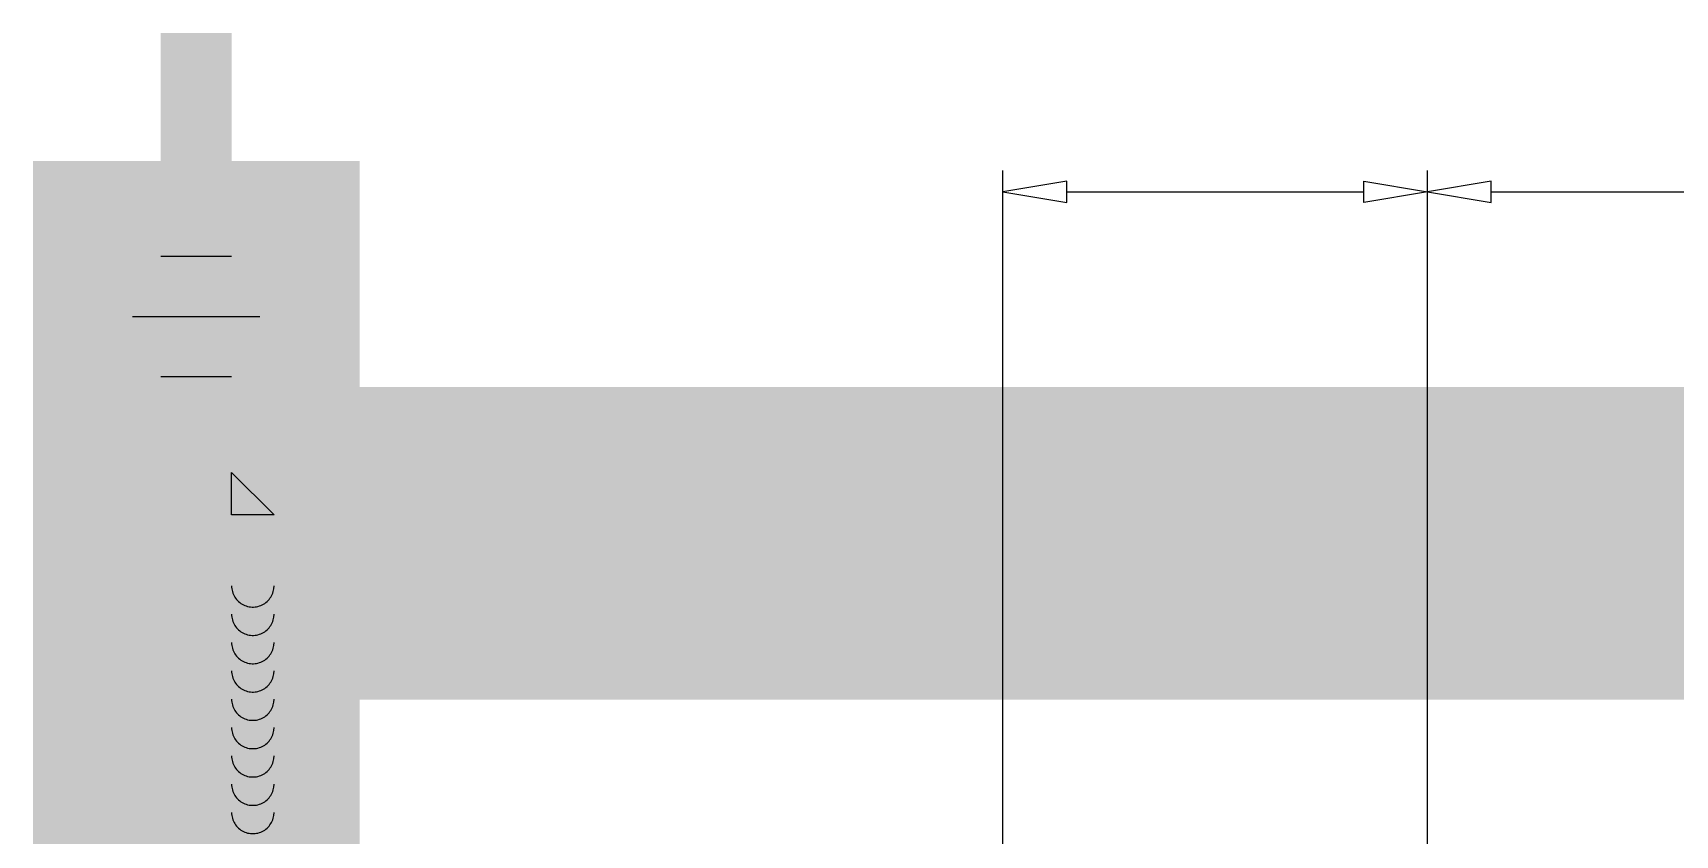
# Model space of a CAD drawing. Extents: x 0.2 to 49.5, y 17.6 to 52.5.
# Drawn here: x 16.22 to 25.3, y 40.04 to 44.47 of the extents above; entities that cross this region are included whole.
import ezdxf

# ---------------------------------------------------------------- set-up
doc = ezdxf.new("R2010")
doc.units = 0
doc.linetypes.add('1', pattern=[50.799999713897705, 31.75, -6.349999904632568, 6.349999904632568, -6.349999904632568])
doc.linetypes.add('2', pattern=[15, 12, -3])
doc.layers.get('0').update_dxf_attribs({"linetype": 'CONTINUOUS'})

msp = doc.modelspace()

# ---------------------------------------------------------------- linework, layer by layer
at = {"color": 7, "const_width": 1.415000081062317}
for points in [[(16.92825645254493, 34.37331710866465), (16.92825645254294, 43.7653579266655)], [(16.928256452543053, 43.7653579266655), (17.319591486626393, 43.7653579266655)], [(17.319591486626678, 34.37331710866465), (17.31959148662679, 43.7653579266655)], [(16.928256452543053, 43.37402289258216), (17.319591486626393, 43.37402289258216)], [(17.319591486626507, 42.04348377669021), (17.5543925070765, 41.80868275624016)], [(17.319591486626678, 41.80868275624857), (46.27838400879307, 41.808682756247435)], [(17.319591486626678, 41.49561472898199), (46.27838400879307, 41.49561472897858)]]:
    msp.add_lwpolyline(points, dxfattribs=at)
at = {"color": 5}
for points in [[(21.585143358134303, 40.12263924868739), (21.585143358134303, 43.711709165867205)], [(23.9331535626348, 40.122639248686255), (23.9331535626348, 43.711709165867205)], [(23.9331535626348, 40.122639248686255), (23.9331535626348, 43.711709165867205)], [(21.93734488880932, 43.53560840052978), (21.93734488880932, 43.65300891075481), (21.585143358134303, 43.59430865564241), (21.585143358134303, 43.59430865564241), (21.93734488880932, 43.53560840052978)], [(21.93734488880932, 43.59430865564241), (23.58095203195984, 43.59430865564241)], [(23.58095203195984, 43.53560840052978), (23.58095203195984, 43.65300891075481), (23.9331535626348, 43.59430865564241), (23.9331535626348, 43.59430865564241), (23.58095203195984, 43.53560840052978)], [(24.285355093309818, 43.53560840052978), (24.285355093309818, 43.65300891075481), (23.9331535626348, 43.59430865564241), (23.9331535626348, 43.59430865564241), (24.285355093309818, 43.53560840052978)], [(24.285355093309818, 43.59430865564241), (32.22945628520239, 43.59430865564241)], [(17.554392507068144, 41.80868275624857), (17.31959148662679, 41.80868275624857), (17.31959148662679, 42.04348377668998), (17.554392507068144, 41.80868275624857)]]:
    msp.add_lwpolyline(points, dxfattribs=at)
at = {"color": 5, "const_width": 7.8267007098e-08}
for points in [[(22.5128716487377, 43.383932693325505), (22.55179159658502, 43.378166774973124), (22.557305252484582, 43.40038955101704), (22.564909061614856, 43.418047716014144), (22.57460301046217, 43.431141149835184), (22.58612282905483, 43.44015035877305), (22.599204263285742, 43.44555595103566), (22.613847291208174, 43.44735779520124), (22.631205098380633, 43.445008677687156), (22.646664978035403, 43.43796148821707), (22.660226895726225, 43.42621609457592), (22.670737671140103, 43.41100043920187), (22.67704415922765, 43.39354256056981), (22.679146314818638, 43.37384233620878), (22.677200303115512, 43.355143109869914), (22.671362326504493, 43.33876633582827), (22.661632338287347, 43.3247119069149), (22.648899256408413, 43.313967516473895), (22.63405202988764, 43.30752093140518), (22.617090620195427, 43.3053720557748), (22.60913844922794, 43.30590590971178), (22.599985063208408, 43.30750758478712), (22.589630434769845, 43.310176987735076), (22.59395487341959, 43.272218025248776), (22.59638135699572, 43.272484941324365), (22.598471510410832, 43.27264513349519), (22.60022530946162, 43.27269851844494), (22.616249749270594, 43.27109684976563), (22.631169072692842, 43.26629194519728), (22.644983249486017, 43.2582837225641), (22.656034581016343, 43.246938721066044), (22.662665400572735, 43.232123539120266), (22.664875667274657, 43.21383810193129), (22.663266002035584, 43.198889405517775), (22.658437059816492, 43.18575594546269), (22.650388797798144, 43.17443765985695), (22.639793911508605, 43.16576207234857), (22.627325125406912, 43.16055674701806), (22.61298240347827, 43.15882163098604), (22.598687723074534, 43.16058342457086), (22.586074785265964, 43.165868866972914), (22.57514356529333, 43.174677906455145), (22.56625443634624, 43.18701054876851), (22.5597677836044, 43.20286684415214), (22.555683591369757, 43.22224673286178), (22.516763643522438, 43.21455884172542), (22.523538597061872, 43.18774463305431), (22.534349695085155, 43.16528159575364), (22.549196933395194, 43.14716967098252), (22.567431646292164, 43.133889359504565), (22.5884051794136, 43.125921195302226), (22.61211751574831, 43.12326513448011), (22.62895879294041, 43.12463986712578), (22.644887153298043, 43.128764114105024), (22.659902562827426, 43.13563783427776), (22.673320322029156, 43.1448873152724), (22.68445576703033, 43.156138879980745), (22.693308851396353, 43.1693924812987), (22.6997354320643, 43.18394073143463), (22.703591407791578, 43.199076286538), (22.7048767247843, 43.21479908832339), (22.70365145068729, 43.22956088705246), (22.699975696068805, 43.24341513126615), (22.69384940622757, 43.2563617497799), (22.685320636848132, 43.26800033922018), (22.674437482636108, 43.27793055928578), (22.661199894422396, 43.28615232793368), (22.678545685185327, 43.29267900138166), (22.69310464462876, 43.302649265249556), (22.7048767247843, 43.31606302938644), (22.713525585358184, 43.332466504618196), (22.718714930960743, 43.351405978697585), (22.72044470392325, 43.37288134981691), (22.71708123373321, 43.402071277553205), (22.706990896079674, 43.42813807382504), (22.690173633375366, 43.451081617470436), (22.668215080086327, 43.468899866323454), (22.642700906555035, 43.479590886359574), (22.61363106927564, 43.48315453830537), (22.58738412118771, 43.48008467790282), (22.56428441853666, 43.4708752723252), (22.544331939914287, 43.45552617953376), (22.528583773653565, 43.43529203722255), (22.518097011655072, 43.41142758483306), (22.5128716487377, 43.383932693325505)], [(22.758932207905502, 43.303209836392625), (22.7602175061794, 43.26427651426775), (22.76407348806589, 43.23076214079401), (22.77050008129345, 43.202666635123705), (22.779461257013395, 43.179215879753656), (22.790921045463676, 43.15963580080779), (22.804879368558602, 43.143926341909264), (22.821396296486284, 43.132447880131394), (22.840531967682125, 43.12556082544802), (22.862286291633325, 43.12326513448011), (22.878599004918897, 43.12453309085504), (22.89351835366142, 43.12833700901024), (22.907044231657665, 43.13467684788566), (22.9191286011893, 43.14340579468603), (22.929723515142882, 43.15437707156525), (22.93882885573305, 43.16759063181371), (22.94658878399855, 43.18296639819505), (22.953147557837838, 43.200424337103414), (22.9585050515891, 43.21996439018085), (22.96246908209241, 43.24293461391153), (22.964847566700826, 43.27068312150686), (22.965640375361147, 43.303209836392625), (22.964367029637003, 43.34187616340091), (22.960547152236302, 43.3752304339439), (22.954180612939467, 43.40327254446561), (22.945279439075648, 43.42673659244883), (22.933855755123318, 43.44635677394058), (22.91990943664058, 43.462132960979034), (22.903368424253642, 43.473678103489874), (22.884160746589203, 43.48060526073232), (22.862286291633325, 43.4829142917074), (22.83391314002472, 43.47885675082284), (22.809912536530987, 43.46668430359614), (22.79028438811588, 43.44639680880914), (22.772866487095996, 43.41094704944567), (22.76241578578521, 43.363218098504376), (22.758932207905502, 43.303209836392625)], [(22.798933265415258, 43.303209836392625), (22.80096332473471, 43.354582538504474), (22.80705360397559, 43.39306207062032), (22.8172040187103, 43.41864832673855), (22.830333468690412, 43.43459799377956), (22.845360923942337, 43.4441678597459), (22.862286291633325, 43.44735779520124), (22.87921163369765, 43.44415446752282), (22.894239093435658, 43.434544647457415), (22.907368564556464, 43.418528203439564), (22.91751894895401, 43.392901862683175), (22.923609238950064, 43.35446244519153), (22.92563931785139, 43.303209836392625), (22.923609198751535, 43.25171695652534), (22.91751898700477, 43.213197444791604), (22.907368564556464, 43.18765122274772), (22.894191005475307, 43.17176823641921), (22.879019469750347, 43.16223847303513), (22.861853847768373, 43.159061877584236), (22.845180704893096, 43.161864739786324), (22.83091008943495, 43.17027338824937), (22.819041905136373, 43.184287770375704), (22.807870412822126, 43.21180933563255), (22.801167561608736, 43.251450047408525), (22.798933265415258, 43.303209836392625)]]:
    msp.add_lwpolyline(points, dxfattribs=at)
at = {"color": 8, "linetype": '2'}
for points in [[(17.319591486626223, 43.2370556306505), (16.928256452543508, 43.237055630649365)], [(17.319591486626223, 42.571786072708846), (16.928256452543508, 42.571786072708846)], [(17.31959148662662, 41.41734772216091), (17.319877465185357, 41.40915827662707), (17.320734019998838, 41.40100872916537), (17.322156971157938, 41.39293878366425), (17.324139386357956, 41.384987756810915), (17.32667159955912, 41.37719438157433), (17.329741294957785, 41.36959663168227), (17.333333497656326, 41.36223151985723), (17.337430713615447, 41.35513492987229), (17.342012985635165, 41.348341434613985), (17.347057986656296, 41.34188412813978), (17.352541141052484, 41.335794476394994), (17.358435717931684, 41.33010213993998), (17.36471302706957, 41.32483485732337), (17.37134246556002, 41.32001828646935), (17.378291741739076, 41.31567590204622), (17.385527001142066, 41.311828846183516), (17.393012989780914, 41.3084958631614), (17.40071324308019, 41.305693206108344), (17.40859024215706, 41.303434506379745), (17.416605612086983, 41.30173079221822), (17.424720301509126, 41.3005903488006), (17.43289477826835, 41.30001872756861), (17.44108921543483, 41.30001872756861), (17.44926369219405, 41.3005903488006), (17.45737838161625, 41.30173079221822), (17.465393751546117, 41.303434506379745), (17.473270750622987, 41.305693206108344), (17.48097100392232, 41.3084958631614), (17.48845699256117, 41.311828846183516), (17.4956922519641, 41.31567590204622), (17.502641528143215, 41.32001828646935), (17.509270966633665, 41.32483485732337), (17.515548275771494, 41.33010213993998), (17.521442852650694, 41.335794476394994), (17.52692600704688, 41.34188412813978), (17.531971008068012, 41.348341434613985), (17.53655328008773, 41.35513492987229), (17.54065049604685, 41.36223151985723), (17.544242698745393, 41.36959663168227), (17.547312394144058, 41.37719438157433), (17.54984460734522, 41.384987756810915), (17.55182702254524, 41.39293878366425), (17.55324997370434, 41.40100872916537), (17.554392507076614, 41.41734772216091)], [(17.31959148662662, 41.26081370852762), (17.319877465185357, 41.25262426299378), (17.320734019998838, 41.24447471553208), (17.322156971157938, 41.23640477003096), (17.324139386357956, 41.2284537431774), (17.32667159955912, 41.22066036794081), (17.329741294957785, 41.21306261804898), (17.333333497656326, 41.20569750622394), (17.337430713615447, 41.198600916239), (17.342012985635165, 41.191807420980695), (17.347057986656296, 41.18535011450649), (17.352541141052484, 41.179260462761704), (17.358435717931684, 41.17356812630669), (17.36471302706957, 41.16830084368985), (17.37134246556002, 41.16348427283606), (17.378291741739076, 41.15914188841293), (17.385527001142066, 41.155294832550226), (17.393012989780914, 41.15196184952811), (17.40071324308019, 41.149159192475054), (17.40859024215706, 41.146900492746454), (17.416605612086983, 41.14519677858493), (17.424720301509126, 41.14405633516708), (17.43289477826835, 41.143484713935095), (17.44108921543483, 41.143484713935095), (17.44926369219405, 41.14405633516708), (17.45737838161625, 41.14519677858493), (17.465393751546117, 41.146900492746454), (17.473270750622987, 41.149159192475054), (17.48097100392232, 41.15196184952811), (17.48845699256117, 41.155294832550226), (17.4956922519641, 41.15914188841293), (17.502641528143215, 41.16348427283606), (17.509270966633665, 41.16830084368985), (17.515548275771494, 41.17356812630669), (17.521442852650694, 41.179260462761704), (17.52692600704688, 41.18535011450649), (17.531971008068012, 41.191807420980695), (17.53655328008773, 41.198600916239), (17.54065049604685, 41.20569750622394), (17.544242698745393, 41.21306261804898), (17.547312394144058, 41.22066036794081), (17.54984460734522, 41.2284537431774), (17.55182702254524, 41.23640477003096), (17.55324997370434, 41.24447471553208), (17.554392507076614, 41.26081370852762)], [(17.31959148662662, 41.10427969489433), (17.319877465185357, 41.096090249360486), (17.320734019998838, 41.08794070189879), (17.322156971157938, 41.07987075639767), (17.324139386357956, 41.071919729544106), (17.32667159955912, 41.06412635430752), (17.329741294957785, 41.05652860441569), (17.333333497656326, 41.04916349259065), (17.337430713615447, 41.042066902605484), (17.342012985635165, 41.035273407347404), (17.347057986656296, 41.0288161008732), (17.352541141052484, 41.02272644912841), (17.358435717931684, 41.01703411267317), (17.36471302706957, 41.01176683005656), (17.37134246556002, 41.00695025920277), (17.378291741739076, 41.00260787477964), (17.385527001142066, 40.998760818916935), (17.393012989780914, 40.995427835894816), (17.40071324308019, 40.99262517884176), (17.40859024215706, 40.99036647911316), (17.416605612086983, 40.98866276495164), (17.424720301509126, 40.98752232153379), (17.43289477826835, 40.986950700301804), (17.44108921543483, 40.986950700301804), (17.44926369219405, 40.98752232153379), (17.45737838161625, 40.98866276495164), (17.465393751546117, 40.99036647911316), (17.473270750622987, 40.99262517884176), (17.48097100392232, 40.995427835894816), (17.48845699256117, 40.998760818916935), (17.4956922519641, 41.00260787477964), (17.502641528143215, 41.00695025920277), (17.509270966633665, 41.01176683005656), (17.515548275771494, 41.01703411267317), (17.521442852650694, 41.02272644912841), (17.52692600704688, 41.0288161008732), (17.531971008068012, 41.035273407347404), (17.53655328008773, 41.042066902605484), (17.54065049604685, 41.04916349259065), (17.544242698745393, 41.05652860441569), (17.547312394144058, 41.06412635430752), (17.54984460734522, 41.071919729544106), (17.55182702254524, 41.07987075639767), (17.55324997370434, 41.08794070189879), (17.554392507076614, 41.10427969489433)], [(17.31959148662662, 40.94774568126104), (17.319877465185357, 40.93955623572697), (17.320734019998838, 40.93140668826527), (17.322156971157938, 40.92333674276438), (17.324139386357956, 40.915385715910816), (17.32667159955912, 40.90759234067423), (17.329741294957785, 40.8999945907824), (17.333333497656326, 40.89262947895736), (17.337430713615447, 40.88553288897219), (17.342012985635165, 40.87873939371411), (17.347057986656296, 40.87228208723991), (17.352541141052484, 40.86619243549512), (17.358435717931684, 40.86050009903988), (17.36471302706957, 40.85523281642327), (17.37134246556002, 40.85041624556925), (17.378291741739076, 40.84607386114635), (17.385527001142066, 40.842226805283644), (17.393012989780914, 40.8388938222613), (17.40071324308019, 40.836091165208245), (17.40859024215706, 40.83383246547987), (17.416605612086983, 40.83212875131812), (17.424720301509126, 40.8309883079005), (17.43289477826835, 40.830416686668514), (17.44108921543483, 40.830416686668514), (17.44926369219405, 40.8309883079005), (17.45737838161625, 40.83212875131812), (17.465393751546117, 40.83383246547987), (17.473270750622987, 40.836091165208245), (17.48097100392232, 40.8388938222613), (17.48845699256117, 40.842226805283644), (17.4956922519641, 40.84607386114635), (17.502641528143215, 40.85041624556925), (17.509270966633665, 40.85523281642327), (17.515548275771494, 40.86050009903988), (17.521442852650694, 40.86619243549512), (17.52692600704688, 40.87228208723991), (17.531971008068012, 40.87873939371411), (17.53655328008773, 40.88553288897219), (17.54065049604685, 40.89262947895736), (17.544242698745393, 40.8999945907824), (17.547312394144058, 40.90759234067423), (17.54984460734522, 40.915385715910816), (17.55182702254524, 40.92333674276438), (17.55324997370434, 40.93140668826527), (17.554392507076614, 40.94774568126104)], [(17.31959148662662, 40.79121166762775), (17.319877465185357, 40.78302222209368), (17.320734019998838, 40.77487267463198), (17.322156971157938, 40.76680272913086), (17.324139386357956, 40.758851702277525), (17.32667159955912, 40.75105832704094), (17.329741294957785, 40.74346057714911), (17.333333497656326, 40.73609546532384), (17.337430713615447, 40.7289988753389), (17.342012985635165, 40.72220538008082), (17.347057986656296, 40.71574807360662), (17.352541141052484, 40.709658421861604), (17.358435717931684, 40.70396608540659), (17.36471302706957, 40.69869880278998), (17.37134246556002, 40.69388223193596), (17.378291741739076, 40.68953984751283), (17.385527001142066, 40.685692791650354), (17.393012989780914, 40.68235980862801), (17.40071324308019, 40.679557151574954), (17.40859024215706, 40.67729845184658), (17.416605612086983, 40.67559473768483), (17.424720301509126, 40.67445429426721), (17.43289477826835, 40.67388267303522), (17.44108921543483, 40.67388267303522), (17.44926369219405, 40.67445429426721), (17.45737838161625, 40.67559473768483), (17.465393751546117, 40.67729845184658), (17.473270750622987, 40.679557151574954), (17.48097100392232, 40.68235980862801), (17.48845699256117, 40.685692791650354), (17.4956922519641, 40.68953984751283), (17.502641528143215, 40.69388223193596), (17.509270966633665, 40.69869880278998), (17.515548275771494, 40.70396608540659), (17.521442852650694, 40.709658421861604), (17.52692600704688, 40.71574807360662), (17.531971008068012, 40.72220538008082), (17.53655328008773, 40.7289988753389), (17.54065049604685, 40.73609546532384), (17.544242698745393, 40.74346057714911), (17.547312394144058, 40.75105832704094), (17.54984460734522, 40.758851702277525), (17.55182702254524, 40.76680272913086), (17.55324997370434, 40.77487267463198), (17.554392507076614, 40.79121166762775)], [(17.31959148662662, 40.63467765399423), (17.319877465185357, 40.62648820846039), (17.320734019998838, 40.61833866099869), (17.322156971157938, 40.61026871549757), (17.324139386357956, 40.602317688644234), (17.32667159955912, 40.594524313407646), (17.329741294957785, 40.58692656351582), (17.333333497656326, 40.57956145169055), (17.337430713615447, 40.57246486170561), (17.342012985635165, 40.565671366447305), (17.347057986656296, 40.55921405997333), (17.352541141052484, 40.553124408228314), (17.358435717931684, 40.5474320717733), (17.36471302706957, 40.542164789156686), (17.37134246556002, 40.53734821830267), (17.378291741739076, 40.53300583387954), (17.385527001142066, 40.52915877801706), (17.393012989780914, 40.52582579499472), (17.40071324308019, 40.523023137941664), (17.40859024215706, 40.520764438213064), (17.416605612086983, 40.51906072405154), (17.424720301509126, 40.517920280633916), (17.43289477826835, 40.51734865940193), (17.44108921543483, 40.51734865940193), (17.44926369219405, 40.517920280633916), (17.45737838161625, 40.51906072405154), (17.465393751546117, 40.520764438213064), (17.473270750622987, 40.523023137941664), (17.48097100392232, 40.52582579499472), (17.48845699256117, 40.52915877801706), (17.4956922519641, 40.53300583387954), (17.502641528143215, 40.53734821830267), (17.509270966633665, 40.542164789156686), (17.515548275771494, 40.5474320717733), (17.521442852650694, 40.553124408228314), (17.52692600704688, 40.55921405997333), (17.531971008068012, 40.565671366447305), (17.53655328008773, 40.57246486170561), (17.54065049604685, 40.57956145169055), (17.544242698745393, 40.58692656351582), (17.547312394144058, 40.594524313407646), (17.54984460734522, 40.602317688644234), (17.55182702254524, 40.61026871549757), (17.55324997370434, 40.61833866099869), (17.554392507076614, 40.63467765399423)], [(17.31959148662662, 40.47814364036094), (17.319877465185357, 40.469954194827096), (17.320734019998838, 40.4618046473654), (17.322156971157938, 40.45373470186428), (17.324139386357956, 40.445783675010944), (17.32667159955912, 40.437990299774356), (17.329741294957785, 40.4303925498823), (17.333333497656326, 40.42302743805726), (17.337430713615447, 40.41593084807232), (17.342012985635165, 40.409137352814014), (17.347057986656296, 40.40268004633981), (17.352541141052484, 40.39659039459502), (17.358435717931684, 40.39089805814001), (17.36471302706957, 40.385630775523396), (17.37134246556002, 40.38081420466938), (17.378291741739076, 40.37647182024625), (17.385527001142066, 40.372624764383545), (17.393012989780914, 40.369291781361426), (17.40071324308019, 40.36648912430837), (17.40859024215706, 40.36423042457977), (17.416605612086983, 40.36252671041825), (17.424720301509126, 40.361386267000626), (17.43289477826835, 40.36081464576864), (17.44108921543483, 40.36081464576864), (17.44926369219405, 40.361386267000626), (17.45737838161625, 40.36252671041825), (17.465393751546117, 40.36423042457977), (17.473270750622987, 40.36648912430837), (17.48097100392232, 40.369291781361426), (17.48845699256117, 40.372624764383545), (17.4956922519641, 40.37647182024625), (17.502641528143215, 40.38081420466938), (17.509270966633665, 40.385630775523396), (17.515548275771494, 40.39089805814001), (17.521442852650694, 40.39659039459502), (17.52692600704688, 40.40268004633981), (17.531971008068012, 40.409137352814014), (17.53655328008773, 40.41593084807232), (17.54065049604685, 40.42302743805726), (17.544242698745393, 40.4303925498823), (17.547312394144058, 40.437990299774356), (17.54984460734522, 40.445783675010944), (17.55182702254524, 40.45373470186428), (17.55324997370434, 40.4618046473654), (17.554392507076614, 40.47814364036094)], [(17.31959148662662, 40.32160962672765), (17.319877465185357, 40.313420181193806), (17.320734019998838, 40.30527063373211), (17.322156971157938, 40.29720068823099), (17.324139386357956, 40.289249661377426), (17.32667159955912, 40.28145628614084), (17.329741294957785, 40.27385853624901), (17.333333497656326, 40.26649342442397), (17.337430713615447, 40.25939683443903), (17.342012985635165, 40.25260333918072), (17.347057986656296, 40.24614603270652), (17.352541141052484, 40.24005638096173), (17.358435717931684, 40.23436404450672), (17.36471302706957, 40.22909676188988), (17.37134246556002, 40.22428019103609), (17.378291741739076, 40.21993780661296), (17.385527001142066, 40.216090750750254), (17.393012989780914, 40.212757767728135), (17.40071324308019, 40.20995511067508), (17.40859024215706, 40.20769641094648), (17.416605612086983, 40.20599269678496), (17.424720301509126, 40.20485225336711), (17.43289477826835, 40.204280632135124), (17.44108921543483, 40.204280632135124), (17.44926369219405, 40.20485225336711), (17.45737838161625, 40.20599269678496), (17.465393751546117, 40.20769641094648), (17.473270750622987, 40.20995511067508), (17.48097100392232, 40.212757767728135), (17.48845699256117, 40.216090750750254), (17.4956922519641, 40.21993780661296), (17.502641528143215, 40.22428019103609), (17.509270966633665, 40.22909676188988), (17.515548275771494, 40.23436404450672), (17.521442852650694, 40.24005638096173), (17.52692600704688, 40.24614603270652), (17.531971008068012, 40.25260333918072), (17.53655328008773, 40.25939683443903), (17.54065049604685, 40.26649342442397), (17.544242698745393, 40.27385853624901), (17.547312394144058, 40.28145628614084), (17.54984460734522, 40.289249661377426), (17.55182702254524, 40.29720068823099), (17.55324997370434, 40.30527063373211), (17.554392507076614, 40.32160962672765)], [(17.31959148662662, 40.16507561309436), (17.319877465185357, 40.156886167560515), (17.320734019998838, 40.148736620098816), (17.322156971157938, 40.140666674597696), (17.324139386357956, 40.132715647744135), (17.32667159955912, 40.12492227250755), (17.329741294957785, 40.11732452261572), (17.333333497656326, 40.10995941079068), (17.337430713615447, 40.10286282080551), (17.342012985635165, 40.09606932554743), (17.347057986656296, 40.08961201907323), (17.352541141052484, 40.08352236732844), (17.358435717931684, 40.0778300308732), (17.36471302706957, 40.07256274825659), (17.37134246556002, 40.067746177402796), (17.378291741739076, 40.06340379297967), (17.385527001142066, 40.059556737116964), (17.393012989780914, 40.056223754094844), (17.40071324308019, 40.05342109704179), (17.40859024215706, 40.05116239731319), (17.416605612086983, 40.04945868315167), (17.424720301509126, 40.04831823973382), (17.43289477826835, 40.04774661850183), (17.44108921543483, 40.04774661850183), (17.44926369219405, 40.04831823973382), (17.45737838161625, 40.04945868315167), (17.465393751546117, 40.05116239731319), (17.473270750622987, 40.05342109704179), (17.48097100392232, 40.056223754094844), (17.48845699256117, 40.059556737116964), (17.4956922519641, 40.06340379297967), (17.502641528143215, 40.067746177402796), (17.509270966633665, 40.07256274825659), (17.515548275771494, 40.0778300308732), (17.521442852650694, 40.08352236732844), (17.52692600704688, 40.08961201907323), (17.531971008068012, 40.09606932554743), (17.53655328008773, 40.10286282080551), (17.54065049604685, 40.10995941079068), (17.544242698745393, 40.11732452261572), (17.547312394144058, 40.12492227250755), (17.54984460734522, 40.132715647744135), (17.55182702254524, 40.140666674597696), (17.55324997370434, 40.148736620098816), (17.554392507076614, 40.16507561309436)]]:
    msp.add_lwpolyline(points, dxfattribs=at)
at = {"color": 1, "linetype": '1'}
for points in [[(17.47612550025957, 42.904420851681834), (16.77172243891016, 42.904420851681834)], [(21.585143358134303, 38.01603578663753), (21.585143358134303, 40.12263924868739)], [(23.9331535626348, 38.016035786636394), (23.9331535626348, 40.122639248686255)]]:
    msp.add_lwpolyline(points, dxfattribs=at)

doc.saveas('drawing.dxf')
